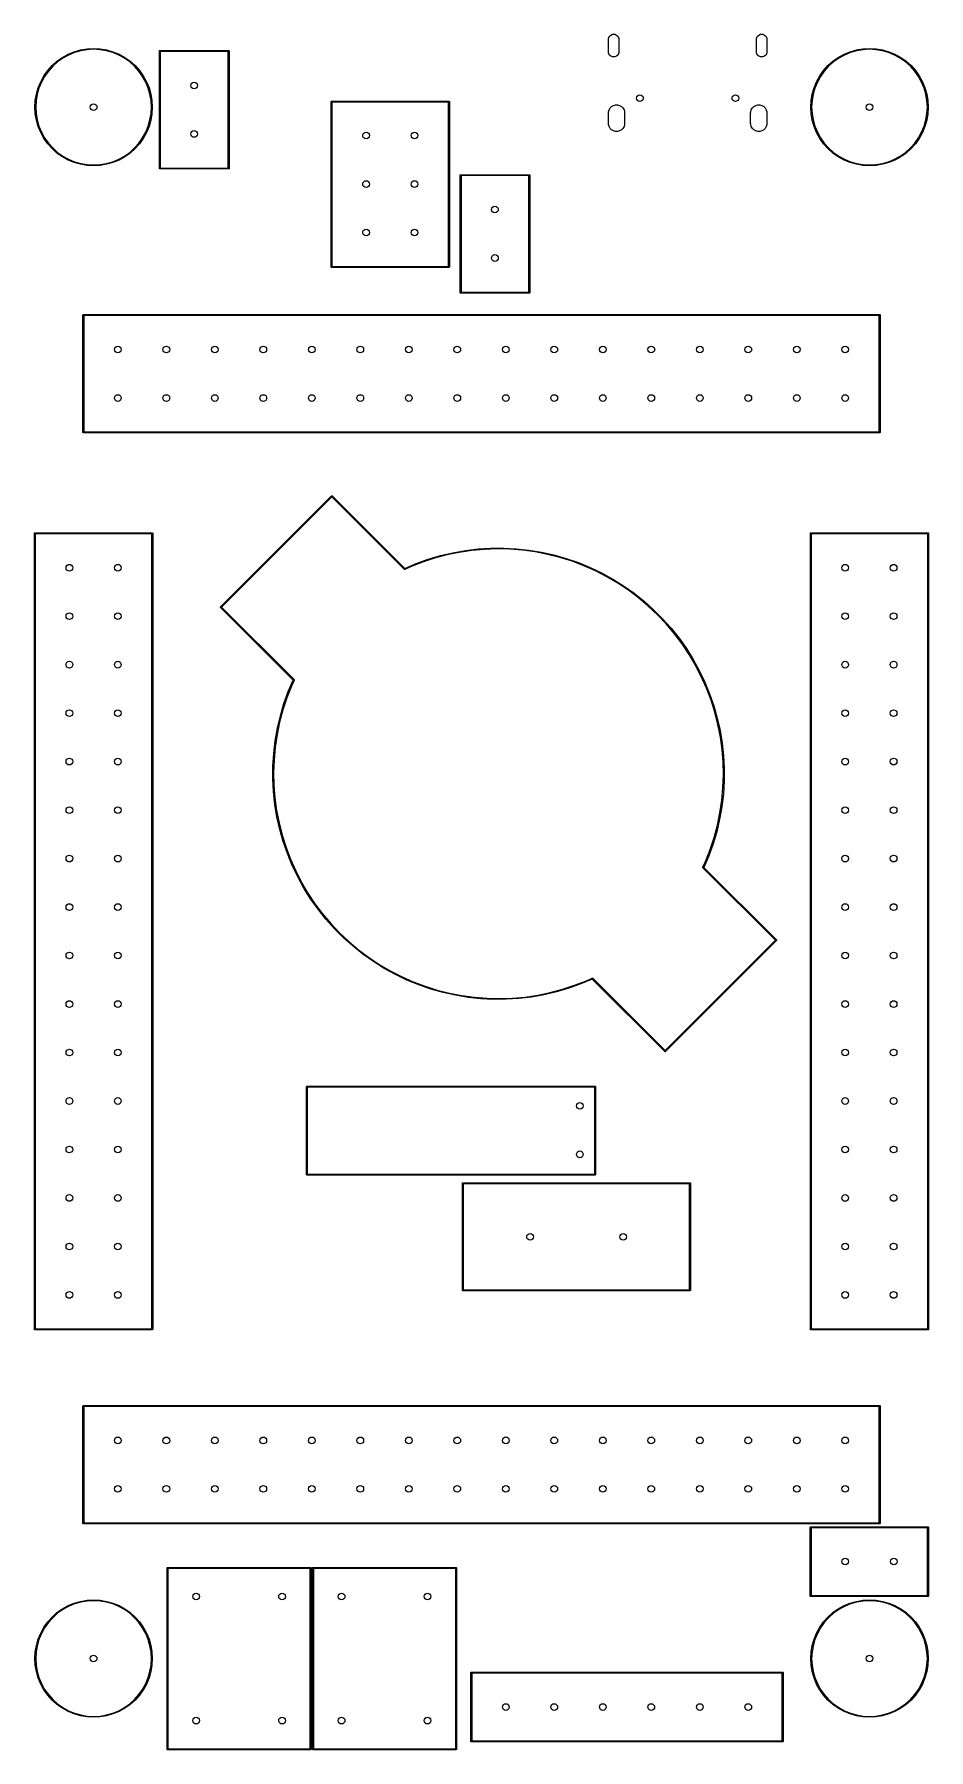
# Model space of a CAD drawing. Extents: x 0.08 to 1.92, y 0.01 to 3.55.
import ezdxf

# ---------------------------------------------------------------- set-up
doc = ezdxf.new("R2010")
doc.units = 0
doc.header["$MEASUREMENT"] = 0
doc.layers.add('BLACK', color=7, linetype='CONTINUOUS')

msp = doc.modelspace()

# ---------------------------------------------------------------- linework, layer by layer
at = {"layer": 'BLACK', "linetype": 'CONTINUOUS'}
for p, q in [((1.2616, 3.5396), (1.2618, 3.5417)), ((1.2616, 3.514), (1.2616, 3.5396)), ((1.2618, 3.5417), (1.2634, 3.5456)), ((1.2634, 3.5456), (1.2664, 3.5486)), ((1.2664, 3.5486), (1.2703, 3.5502)), ((1.2703, 3.5502), (1.2746, 3.5502)), ((1.2746, 3.5502), (1.2785, 3.5486)), ((1.2785, 3.5486), (1.2814, 3.5456)), ((1.2814, 3.5456), (1.2831, 3.5417)), ((1.2831, 3.5417), (1.2833, 3.5396)), ((1.2833, 3.5396), (1.2833, 3.514)), ((1.5667, 3.5396), (1.5669, 3.5417)), ((1.5667, 3.514), (1.5667, 3.5396)), ((1.5669, 3.5417), (1.5686, 3.5456)), ((1.5686, 3.5456), (1.5715, 3.5486)), ((1.5715, 3.5486), (1.5754, 3.5502)), ((1.5754, 3.5502), (1.5797, 3.5502)), ((1.5797, 3.5502), (1.5836, 3.5486)), ((1.5836, 3.5486), (1.5866, 3.5456)), ((1.5866, 3.5456), (1.5882, 3.5417)), ((1.5882, 3.5417), (1.5884, 3.5396)), ((1.5884, 3.5396), (1.5884, 3.514)), ((0.1356, 3.5025), (0.1475, 3.5091)), ((0.1482, 3.5075), (0.1365, 3.501)), ((0.1475, 3.5091), (0.16, 3.5143)), ((0.1606, 3.5126), (0.1482, 3.5075)), ((0.16, 3.5143), (0.1731, 3.518)), ((0.1735, 3.5163), (0.1606, 3.5126)), ((0.1731, 3.518), (0.1864, 3.5203)), ((0.1866, 3.5185), (0.1735, 3.5163)), ((0.1864, 3.5203), (0.2, 3.5211)), ((0.2, 3.5193), (0.1866, 3.5185)), ((0.2, 3.5211), (0.2136, 3.5203)), ((0.2134, 3.5185), (0.2, 3.5193)), ((0.2265, 3.5163), (0.2134, 3.5185)), ((0.2136, 3.5203), (0.2269, 3.518)), ((0.2394, 3.5126), (0.2265, 3.5163)), ((0.2269, 3.518), (0.24, 3.5143)), ((0.2518, 3.5075), (0.2394, 3.5126)), ((0.24, 3.5143), (0.2525, 3.5091)), ((0.2635, 3.501), (0.2518, 3.5075)), ((0.2525, 3.5091), (0.2644, 3.5025)), ((0.3356, 3.5156), (0.3357, 3.5159)), ((0.3356, 3.2734), (0.3356, 3.5156)), ((0.3357, 3.5159), (0.3362, 3.5165)), ((0.3362, 3.5165), (0.3366, 3.5165)), ((0.3366, 3.5165), (0.4783, 3.5165)), ((0.3376, 3.5146), (0.3376, 3.2744)), ((0.4774, 3.5146), (0.3376, 3.5146)), ((0.4774, 3.2744), (0.4774, 3.5146)), ((0.4783, 3.5165), (0.4787, 3.5165)), ((0.4787, 3.5165), (0.4793, 3.5159)), ((0.4793, 3.5159), (0.4793, 3.5156)), ((0.4793, 3.5156), (0.4793, 3.2734)), ((1.2618, 3.5119), (1.2616, 3.514)), ((1.2634, 3.508), (1.2618, 3.5119)), ((1.2664, 3.505), (1.2634, 3.508)), ((1.2703, 3.5034), (1.2664, 3.505)), ((1.2746, 3.5034), (1.2703, 3.5034)), ((1.2785, 3.505), (1.2746, 3.5034)), ((1.2814, 3.508), (1.2785, 3.505)), ((1.2831, 3.5119), (1.2814, 3.508)), ((1.2833, 3.514), (1.2831, 3.5119)), ((1.5669, 3.5119), (1.5667, 3.514)), ((1.5686, 3.508), (1.5669, 3.5119)), ((1.5715, 3.505), (1.5686, 3.508)), ((1.5754, 3.5034), (1.5715, 3.505)), ((1.5797, 3.5034), (1.5754, 3.5034)), ((1.5836, 3.505), (1.5797, 3.5034)), ((1.5866, 3.508), (1.5836, 3.505)), ((1.5882, 3.5119), (1.5866, 3.508)), ((1.5884, 3.514), (1.5882, 3.5119)), ((1.7356, 3.5025), (1.7475, 3.5091)), ((1.7482, 3.5075), (1.7365, 3.501)), ((1.7475, 3.5091), (1.76, 3.5143)), ((1.7606, 3.5126), (1.7482, 3.5075)), ((1.76, 3.5143), (1.7731, 3.518)), ((1.7735, 3.5163), (1.7606, 3.5126)), ((1.7731, 3.518), (1.7864, 3.5203)), ((1.7866, 3.5185), (1.7735, 3.5163)), ((1.7864, 3.5203), (1.8, 3.5211)), ((1.8, 3.5193), (1.7866, 3.5185)), ((1.8, 3.5211), (1.8136, 3.5203)), ((1.8134, 3.5185), (1.8, 3.5193)), ((1.8265, 3.5163), (1.8134, 3.5185)), ((1.8136, 3.5203), (1.8269, 3.518)), ((1.8394, 3.5126), (1.8265, 3.5163)), ((1.8269, 3.518), (1.84, 3.5143)), ((1.8518, 3.5075), (1.8394, 3.5126)), ((1.84, 3.5143), (1.8525, 3.5091)), ((1.8635, 3.501), (1.8518, 3.5075)), ((1.8525, 3.5091), (1.8644, 3.5025)), ((0.0975, 3.4644), (0.1053, 3.4755)), ((0.1067, 3.4744), (0.099, 3.4635)), ((0.1053, 3.4755), (0.1144, 3.4856)), ((0.1157, 3.4843), (0.1067, 3.4744)), ((0.1144, 3.4856), (0.1245, 3.4947)), ((0.1256, 3.4933), (0.1157, 3.4843)), ((0.1245, 3.4947), (0.1356, 3.5025)), ((0.1365, 3.501), (0.1256, 3.4933)), ((0.2744, 3.4933), (0.2635, 3.501)), ((0.2644, 3.5025), (0.2755, 3.4947)), ((0.2843, 3.4843), (0.2744, 3.4933)), ((0.2755, 3.4947), (0.2856, 3.4856)), ((0.2933, 3.4744), (0.2843, 3.4843)), ((0.2856, 3.4856), (0.2947, 3.4755)), ((0.301, 3.4635), (0.2933, 3.4744)), ((0.2947, 3.4755), (0.3025, 3.4644)), ((1.6975, 3.4644), (1.7053, 3.4755)), ((1.7067, 3.4744), (1.699, 3.4635)), ((1.7053, 3.4755), (1.7144, 3.4856)), ((1.7157, 3.4843), (1.7067, 3.4744)), ((1.7144, 3.4856), (1.7245, 3.4947)), ((1.7256, 3.4933), (1.7157, 3.4843)), ((1.7245, 3.4947), (1.7356, 3.5025)), ((1.7365, 3.501), (1.7256, 3.4933)), ((1.8744, 3.4933), (1.8635, 3.501)), ((1.8644, 3.5025), (1.8755, 3.4947)), ((1.8843, 3.4843), (1.8744, 3.4933)), ((1.8755, 3.4947), (1.8856, 3.4856)), ((1.8933, 3.4744), (1.8843, 3.4843)), ((1.8856, 3.4856), (1.8947, 3.4755)), ((1.901, 3.4635), (1.8933, 3.4744)), ((1.8947, 3.4755), (1.9025, 3.4644)), ((0.082, 3.4269), (0.0857, 3.44)), ((0.0874, 3.4394), (0.0837, 3.4265)), ((0.0857, 3.44), (0.0909, 3.4525)), ((0.0925, 3.4518), (0.0874, 3.4394)), ((0.0909, 3.4525), (0.0975, 3.4644)), ((0.099, 3.4635), (0.0925, 3.4518)), ((0.3075, 3.4518), (0.301, 3.4635)), ((0.3025, 3.4644), (0.3091, 3.4525)), ((0.3126, 3.4394), (0.3075, 3.4518)), ((0.3091, 3.4525), (0.3143, 3.44)), ((0.3163, 3.4265), (0.3126, 3.4394)), ((0.3143, 3.44), (0.318, 3.4269)), ((1.682, 3.4269), (1.6857, 3.44)), ((1.6874, 3.4394), (1.6837, 3.4265)), ((1.6857, 3.44), (1.6909, 3.4525)), ((1.6925, 3.4518), (1.6874, 3.4394)), ((1.6909, 3.4525), (1.6975, 3.4644)), ((1.699, 3.4635), (1.6925, 3.4518)), ((1.9075, 3.4518), (1.901, 3.4635)), ((1.9025, 3.4644), (1.9091, 3.4525)), ((1.9126, 3.4394), (1.9075, 3.4518)), ((1.9091, 3.4525), (1.9143, 3.44)), ((1.9163, 3.4265), (1.9126, 3.4394)), ((1.9143, 3.44), (1.918, 3.4269)), ((0.0789, 3.4), (0.0797, 3.4136)), ((0.0797, 3.3864), (0.0789, 3.4)), ((0.0797, 3.4136), (0.082, 3.4269)), ((0.0815, 3.4134), (0.0807, 3.4)), ((0.0807, 3.4), (0.0815, 3.3866)), ((0.0837, 3.4265), (0.0815, 3.4134)), ((0.3185, 3.4134), (0.3163, 3.4265)), ((0.318, 3.4269), (0.3203, 3.4136)), ((0.3193, 3.4), (0.3185, 3.4134)), ((0.3185, 3.3866), (0.3193, 3.4)), ((0.3203, 3.4136), (0.3211, 3.4)), ((0.3211, 3.4), (0.3203, 3.3864)), ((0.6896, 3.4114), (0.6902, 3.4119)), ((0.6896, 3.411), (0.6896, 3.4114)), ((0.6896, 3.0705), (0.6896, 3.411)), ((0.6902, 3.4119), (0.6906, 3.412)), ((0.6906, 3.412), (0.9327, 3.412)), ((0.6915, 3.41), (0.6915, 3.0715)), ((0.9317, 3.41), (0.6915, 3.41)), ((0.9317, 3.0715), (0.9317, 3.41)), ((0.9327, 3.412), (0.9331, 3.4119)), ((0.9331, 3.4119), (0.9336, 3.4114)), ((0.9336, 3.4114), (0.9337, 3.411)), ((0.9337, 3.411), (0.9337, 3.0705)), ((1.2629, 3.3944), (1.2651, 3.3982)), ((1.2651, 3.3982), (1.2682, 3.4013)), ((1.2682, 3.4013), (1.2719, 3.4035)), ((1.2719, 3.4035), (1.2762, 3.4046)), ((1.2762, 3.4046), (1.2805, 3.4046)), ((1.2805, 3.4046), (1.2847, 3.4035)), ((1.2847, 3.4035), (1.2885, 3.4013)), ((1.2885, 3.4013), (1.2916, 3.3982)), ((1.2916, 3.3982), (1.2938, 3.3944)), ((1.5562, 3.3944), (1.5584, 3.3982)), ((1.5584, 3.3982), (1.5615, 3.4013)), ((1.5615, 3.4013), (1.5653, 3.4035)), ((1.5653, 3.4035), (1.5695, 3.4046)), ((1.5695, 3.4046), (1.5738, 3.4046)), ((1.5738, 3.4046), (1.5781, 3.4035)), ((1.5781, 3.4035), (1.5818, 3.4013)), ((1.5818, 3.4013), (1.5849, 3.3982)), ((1.5849, 3.3982), (1.5871, 3.3944)), ((1.6789, 3.4), (1.6797, 3.4136)), ((1.6797, 3.3864), (1.6789, 3.4)), ((1.6797, 3.4136), (1.682, 3.4269)), ((1.6815, 3.4134), (1.6807, 3.4)), ((1.6807, 3.4), (1.6815, 3.3866)), ((1.6837, 3.4265), (1.6815, 3.4134)), ((1.9185, 3.4134), (1.9163, 3.4265)), ((1.918, 3.4269), (1.9203, 3.4136)), ((1.9193, 3.4), (1.9185, 3.4134)), ((1.9185, 3.3866), (1.9193, 3.4)), ((1.9203, 3.4136), (1.9211, 3.4)), ((1.9211, 3.4), (1.9203, 3.3864)), ((0.082, 3.3731), (0.0797, 3.3864)), ((0.0815, 3.3866), (0.0837, 3.3735)), ((0.0857, 3.36), (0.082, 3.3731)), ((0.0837, 3.3735), (0.0874, 3.3606)), ((0.3126, 3.3606), (0.3163, 3.3735)), ((0.318, 3.3731), (0.3143, 3.36)), ((0.3163, 3.3735), (0.3185, 3.3866)), ((0.3203, 3.3864), (0.318, 3.3731)), ((1.2616, 3.388), (1.2618, 3.3902)), ((1.2616, 3.3663), (1.2616, 3.388)), ((1.2618, 3.3642), (1.2616, 3.3663)), ((1.2618, 3.3902), (1.2629, 3.3944)), ((1.2629, 3.3599), (1.2618, 3.3642)), ((1.2938, 3.3944), (1.2949, 3.3902)), ((1.2949, 3.3642), (1.2938, 3.3599)), ((1.2949, 3.3902), (1.2951, 3.388)), ((1.2951, 3.3663), (1.2949, 3.3642)), ((1.2951, 3.388), (1.2951, 3.3663)), ((1.5549, 3.388), (1.5551, 3.3902)), ((1.5549, 3.3663), (1.5549, 3.388)), ((1.5551, 3.3642), (1.5549, 3.3663)), ((1.5551, 3.3902), (1.5562, 3.3944)), ((1.5562, 3.3599), (1.5551, 3.3642)), ((1.5871, 3.3944), (1.5882, 3.3902)), ((1.5882, 3.3642), (1.5871, 3.3599)), ((1.5882, 3.3902), (1.5884, 3.388)), ((1.5884, 3.3663), (1.5882, 3.3642)), ((1.5884, 3.388), (1.5884, 3.3663)), ((1.682, 3.3731), (1.6797, 3.3864)), ((1.6815, 3.3866), (1.6837, 3.3735)), ((1.6857, 3.36), (1.682, 3.3731)), ((1.6837, 3.3735), (1.6874, 3.3606)), ((1.9126, 3.3606), (1.9163, 3.3735)), ((1.918, 3.3731), (1.9143, 3.36)), ((1.9163, 3.3735), (1.9185, 3.3866)), ((1.9203, 3.3864), (1.918, 3.3731)), ((0.0909, 3.3475), (0.0857, 3.36)), ((0.0874, 3.3606), (0.0925, 3.3482)), ((0.0975, 3.3356), (0.0909, 3.3475)), ((0.0925, 3.3482), (0.099, 3.3365)), ((0.1053, 3.3245), (0.0975, 3.3356)), ((0.099, 3.3365), (0.1067, 3.3256)), ((0.2933, 3.3256), (0.301, 3.3365)), ((0.3025, 3.3356), (0.2947, 3.3245)), ((0.301, 3.3365), (0.3075, 3.3482)), ((0.3091, 3.3475), (0.3025, 3.3356)), ((0.3075, 3.3482), (0.3126, 3.3606)), ((0.3143, 3.36), (0.3091, 3.3475)), ((1.2651, 3.3562), (1.2629, 3.3599)), ((1.2682, 3.3531), (1.2651, 3.3562)), ((1.2719, 3.3509), (1.2682, 3.3531)), ((1.2762, 3.3497), (1.2719, 3.3509)), ((1.2805, 3.3497), (1.2762, 3.3497)), ((1.2847, 3.3509), (1.2805, 3.3497)), ((1.2885, 3.3531), (1.2847, 3.3509)), ((1.2916, 3.3562), (1.2885, 3.3531)), ((1.2938, 3.3599), (1.2916, 3.3562)), ((1.5584, 3.3562), (1.5562, 3.3599)), ((1.5615, 3.3531), (1.5584, 3.3562)), ((1.5653, 3.3509), (1.5615, 3.3531)), ((1.5695, 3.3497), (1.5653, 3.3509)), ((1.5738, 3.3497), (1.5695, 3.3497)), ((1.5781, 3.3509), (1.5738, 3.3497)), ((1.5818, 3.3531), (1.5781, 3.3509)), ((1.5849, 3.3562), (1.5818, 3.3531)), ((1.5871, 3.3599), (1.5849, 3.3562)), ((1.6909, 3.3475), (1.6857, 3.36)), ((1.6874, 3.3606), (1.6925, 3.3482)), ((1.6975, 3.3356), (1.6909, 3.3475)), ((1.6925, 3.3482), (1.699, 3.3365)), ((1.7053, 3.3245), (1.6975, 3.3356)), ((1.699, 3.3365), (1.7067, 3.3256)), ((1.8933, 3.3256), (1.901, 3.3365)), ((1.9025, 3.3356), (1.8947, 3.3245)), ((1.901, 3.3365), (1.9075, 3.3482)), ((1.9091, 3.3475), (1.9025, 3.3356)), ((1.9075, 3.3482), (1.9126, 3.3606)), ((1.9143, 3.36), (1.9091, 3.3475)), ((0.1144, 3.3144), (0.1053, 3.3245)), ((0.1067, 3.3256), (0.1157, 3.3157)), ((0.1245, 3.3053), (0.1144, 3.3144)), ((0.1157, 3.3157), (0.1256, 3.3067)), ((0.1356, 3.2975), (0.1245, 3.3053)), ((0.1256, 3.3067), (0.1365, 3.299)), ((0.1475, 3.2909), (0.1356, 3.2975)), ((0.1365, 3.299), (0.1482, 3.2925)), ((0.16, 3.2857), (0.1475, 3.2909)), ((0.1482, 3.2925), (0.1606, 3.2874)), ((0.2394, 3.2874), (0.2518, 3.2925)), ((0.2525, 3.2909), (0.24, 3.2857)), ((0.2518, 3.2925), (0.2635, 3.299)), ((0.2644, 3.2975), (0.2525, 3.2909)), ((0.2635, 3.299), (0.2744, 3.3067)), ((0.2755, 3.3053), (0.2644, 3.2975)), ((0.2744, 3.3067), (0.2843, 3.3157)), ((0.2856, 3.3144), (0.2755, 3.3053)), ((0.2843, 3.3157), (0.2933, 3.3256)), ((0.2947, 3.3245), (0.2856, 3.3144)), ((1.7144, 3.3144), (1.7053, 3.3245)), ((1.7067, 3.3256), (1.7157, 3.3157)), ((1.7245, 3.3053), (1.7144, 3.3144)), ((1.7157, 3.3157), (1.7256, 3.3067)), ((1.7356, 3.2975), (1.7245, 3.3053)), ((1.7256, 3.3067), (1.7365, 3.299)), ((1.7475, 3.2909), (1.7356, 3.2975)), ((1.7365, 3.299), (1.7482, 3.2925)), ((1.76, 3.2857), (1.7475, 3.2909)), ((1.7482, 3.2925), (1.7606, 3.2874)), ((1.8394, 3.2874), (1.8518, 3.2925)), ((1.8525, 3.2909), (1.84, 3.2857)), ((1.8518, 3.2925), (1.8635, 3.299)), ((1.8644, 3.2975), (1.8525, 3.2909)), ((1.8635, 3.299), (1.8744, 3.3067)), ((1.8755, 3.3053), (1.8644, 3.2975)), ((1.8744, 3.3067), (1.8843, 3.3157)), ((1.8856, 3.3144), (1.8755, 3.3053)), ((1.8843, 3.3157), (1.8933, 3.3256)), ((1.8947, 3.3245), (1.8856, 3.3144)), ((0.1731, 3.282), (0.16, 3.2857)), ((0.1606, 3.2874), (0.1735, 3.2837)), ((0.1864, 3.2797), (0.1731, 3.282)), ((0.1735, 3.2837), (0.1866, 3.2815)), ((0.2, 3.2789), (0.1864, 3.2797)), ((0.1866, 3.2815), (0.2, 3.2807)), ((0.2, 3.2807), (0.2134, 3.2815)), ((0.2136, 3.2797), (0.2, 3.2789)), ((0.2134, 3.2815), (0.2265, 3.2837)), ((0.2269, 3.282), (0.2136, 3.2797)), ((0.2265, 3.2837), (0.2394, 3.2874)), ((0.24, 3.2857), (0.2269, 3.282)), ((0.3357, 3.273), (0.3356, 3.2734)), ((0.3362, 3.2725), (0.3357, 3.273)), ((0.3366, 3.2724), (0.3362, 3.2725)), ((0.4783, 3.2724), (0.3366, 3.2724)), ((0.3376, 3.2744), (0.4774, 3.2744)), ((0.4787, 3.2725), (0.4783, 3.2724)), ((0.4793, 3.273), (0.4787, 3.2725)), ((0.4793, 3.2734), (0.4793, 3.273)), ((0.9557, 3.2596), (0.9558, 3.26)), ((0.9557, 3.0175), (0.9557, 3.2596)), ((0.9558, 3.26), (0.9563, 3.2606)), ((0.9563, 3.2606), (0.9567, 3.2606)), ((0.9567, 3.2606), (1.0984, 3.2606)), ((0.9577, 3.2587), (0.9577, 3.0185)), ((1.0974, 3.2587), (0.9577, 3.2587)), ((1.0974, 3.0185), (1.0974, 3.2587)), ((1.0984, 3.2606), (1.0988, 3.2606)), ((1.0988, 3.2606), (1.0993, 3.26)), ((1.0993, 3.26), (1.0994, 3.2596)), ((1.0994, 3.2596), (1.0994, 3.0175)), ((1.7731, 3.282), (1.76, 3.2857)), ((1.7606, 3.2874), (1.7735, 3.2837)), ((1.7864, 3.2797), (1.7731, 3.282)), ((1.7735, 3.2837), (1.7866, 3.2815)), ((1.8, 3.2789), (1.7864, 3.2797)), ((1.7866, 3.2815), (1.8, 3.2807)), ((1.8, 3.2807), (1.8134, 3.2815)), ((1.8136, 3.2797), (1.8, 3.2789)), ((1.8134, 3.2815), (1.8265, 3.2837)), ((1.8269, 3.282), (1.8136, 3.2797)), ((1.8265, 3.2837), (1.8394, 3.2874)), ((1.84, 3.2857), (1.8269, 3.282)), ((0.6896, 3.0701), (0.6896, 3.0705)), ((0.6902, 3.0696), (0.6896, 3.0701)), ((0.6906, 3.0695), (0.6902, 3.0696)), ((0.9327, 3.0695), (0.6906, 3.0695)), ((0.6915, 3.0715), (0.9317, 3.0715)), ((0.9331, 3.0696), (0.9327, 3.0695)), ((0.9336, 3.0701), (0.9331, 3.0696)), ((0.9337, 3.0705), (0.9336, 3.0701)), ((0.9558, 3.0171), (0.9557, 3.0175)), ((0.9563, 3.0166), (0.9558, 3.0171)), ((0.9567, 3.0165), (0.9563, 3.0166)), ((1.0984, 3.0165), (0.9567, 3.0165)), ((0.9577, 3.0185), (1.0974, 3.0185)), ((1.0988, 3.0166), (1.0984, 3.0165)), ((1.0993, 3.0171), (1.0988, 3.0166)), ((1.0994, 3.0175), (1.0993, 3.0171)), ((0.1782, 2.9716), (0.1788, 2.9722)), ((0.1788, 2.9722), (0.1791, 2.9722)), ((0.1791, 2.9722), (1.8209, 2.9722)), ((1.8209, 2.9722), (1.8212, 2.9722)), ((1.8212, 2.9722), (1.8218, 2.9716)), ((0.1781, 2.9713), (0.1782, 2.9716)), ((0.1781, 2.7291), (0.1781, 2.9713)), ((0.1801, 2.9703), (0.1801, 2.7301)), ((1.8199, 2.9703), (0.1801, 2.9703)), ((1.8199, 2.7301), (1.8199, 2.9703)), ((1.8218, 2.9716), (1.8219, 2.9713)), ((1.8219, 2.9713), (1.8219, 2.7291)), ((0.1782, 2.7288), (0.1781, 2.7291)), ((0.1788, 2.7282), (0.1782, 2.7288)), ((0.1791, 2.7281), (0.1788, 2.7282)), ((1.8209, 2.7281), (0.1791, 2.7281)), ((0.1801, 2.7301), (1.8199, 2.7301)), ((1.8212, 2.7282), (1.8209, 2.7281)), ((1.8218, 2.7288), (1.8212, 2.7282)), ((1.8219, 2.7291), (1.8218, 2.7288)), ((0.4619, 2.3692), (0.6908, 2.5981)), ((0.6915, 2.596), (0.464, 2.3685)), ((0.6908, 2.5981), (0.6911, 2.5983)), ((0.6911, 2.5983), (0.6918, 2.5983)), ((0.8408, 2.4466), (0.6915, 2.596)), ((0.6918, 2.5983), (0.6922, 2.5981)), ((0.6922, 2.5981), (0.8417, 2.4485)), ((0.0778, 2.5212), (0.0784, 2.5218)), ((0.0778, 2.5209), (0.0778, 2.5212)), ((0.0778, 0.8791), (0.0778, 2.5209)), ((0.0784, 2.5218), (0.0787, 2.5219)), ((0.0787, 2.5219), (0.3209, 2.5219)), ((0.0797, 2.5199), (0.0797, 0.8801)), ((0.3199, 2.5199), (0.0797, 2.5199)), ((0.3199, 0.8801), (0.3199, 2.5199)), ((0.3209, 2.5219), (0.3212, 2.5218)), ((0.3212, 2.5218), (0.3218, 2.5212)), ((0.3218, 2.5212), (0.3219, 2.5209)), ((0.3219, 2.5209), (0.3219, 0.8791)), ((1.678, 2.5212), (1.6786, 2.5218)), ((1.678, 2.5209), (1.678, 2.5212)), ((1.678, 0.8791), (1.678, 2.5209)), ((1.6786, 2.5218), (1.6789, 2.5219)), ((1.6789, 2.5219), (1.9211, 2.5219)), ((1.6799, 2.5199), (1.6799, 0.8801)), ((1.9201, 2.5199), (1.6799, 2.5199)), ((1.9201, 0.8801), (1.9201, 2.5199)), ((1.9211, 2.5219), (1.9214, 2.5218)), ((1.9214, 2.5218), (1.922, 2.5212)), ((1.922, 2.5212), (1.922, 2.5209)), ((1.922, 2.5209), (1.922, 0.8791)), ((0.9153, 2.4749), (0.9409, 2.4809)), ((0.9541, 2.4816), (0.9284, 2.4763)), ((0.9409, 2.4809), (0.9668, 2.4855)), ((0.98, 2.4855), (0.9541, 2.4816)), ((0.9668, 2.4855), (0.9929, 2.4886)), ((1.0061, 2.4878), (0.98, 2.4855)), ((0.9929, 2.4886), (1.0191, 2.4902)), ((1.0323, 2.4887), (1.0061, 2.4878)), ((1.0191, 2.4902), (1.0454, 2.4904)), ((1.0585, 2.4881), (1.0323, 2.4887)), ((1.0454, 2.4904), (1.0717, 2.4891)), ((1.0846, 2.4861), (1.0585, 2.4881)), ((1.0717, 2.4891), (1.0978, 2.4863)), ((1.1105, 2.4825), (1.0846, 2.4861)), ((1.0978, 2.4863), (1.1238, 2.482)), ((1.1363, 2.4775), (1.1105, 2.4825)), ((1.1238, 2.482), (1.1494, 2.4762)), ((1.1617, 2.4711), (1.1363, 2.4775)), ((0.8411, 2.4464), (0.8408, 2.4466)), ((0.8412, 2.4464), (0.8411, 2.4464)), ((0.8413, 2.4464), (0.8412, 2.4464)), ((0.8418, 2.4464), (0.8413, 2.4464)), ((0.8417, 2.4485), (0.8653, 2.4585)), ((0.8419, 2.4464), (0.8418, 2.4464)), ((0.8538, 2.4519), (0.8419, 2.4464)), ((0.8419, 2.4464), (0.8419, 2.4464)), ((0.8419, 2.4464), (0.8419, 2.4464)), ((0.8419, 2.4464), (0.8419, 2.4464)), ((0.8782, 2.4614), (0.8538, 2.4519)), ((0.8653, 2.4585), (0.8901, 2.4674)), ((0.9031, 2.4696), (0.8782, 2.4614)), ((0.8901, 2.4674), (0.9153, 2.4749)), ((0.9284, 2.4763), (0.9031, 2.4696)), ((1.1494, 2.4762), (1.1747, 2.469)), ((1.1866, 2.4632), (1.1617, 2.4711)), ((1.1747, 2.469), (1.1996, 2.4604)), ((1.2112, 2.454), (1.1866, 2.4632)), ((1.1996, 2.4604), (1.2239, 2.4505)), ((1.2351, 2.4433), (1.2112, 2.454)), ((1.2239, 2.4505), (1.2476, 2.4391)), ((1.2584, 2.4314), (1.2351, 2.4433)), ((1.2476, 2.4391), (1.2707, 2.4264)), ((1.281, 2.4181), (1.2584, 2.4314)), ((1.2707, 2.4264), (1.293, 2.4125)), ((1.3028, 2.4036), (1.281, 2.4181)), ((1.293, 2.4125), (1.3145, 2.3973)), ((1.3237, 2.3879), (1.3028, 2.4036)), ((1.3145, 2.3973), (1.335, 2.3809)), ((1.3438, 2.371), (1.3237, 2.3879)), ((1.335, 2.3809), (1.3547, 2.3634)), ((1.3628, 2.353), (1.3438, 2.371)), ((0.4617, 2.3689), (0.4619, 2.3692)), ((0.4617, 2.3682), (0.4617, 2.3689)), ((0.4619, 2.3678), (0.4617, 2.3682)), ((0.6115, 2.2183), (0.4619, 2.3678)), ((0.464, 2.3685), (0.6134, 2.2192)), ((1.3547, 2.3634), (1.3733, 2.3448)), ((1.3808, 2.334), (1.3628, 2.353)), ((1.3733, 2.3448), (1.3908, 2.3252)), ((1.3977, 2.3139), (1.3808, 2.334)), ((1.3908, 2.3252), (1.4072, 2.3046)), ((1.4135, 2.293), (1.3977, 2.3139)), ((1.4072, 2.3046), (1.4224, 2.2832)), ((1.428, 2.2712), (1.4135, 2.293)), ((1.4224, 2.2832), (1.4363, 2.2609)), ((1.4413, 2.2486), (1.428, 2.2712)), ((1.4363, 2.2609), (1.449, 2.2379)), ((1.4532, 2.2253), (1.4413, 2.2486)), ((1.449, 2.2379), (1.4604, 2.2141)), ((0.5926, 2.1697), (0.6014, 2.1945)), ((0.608, 2.2059), (0.5985, 2.1815)), ((0.6014, 2.1945), (0.6115, 2.2183)), ((0.6135, 2.2179), (0.608, 2.2059)), ((0.6134, 2.2192), (0.6136, 2.2189)), ((0.6136, 2.2181), (0.6135, 2.218)), ((0.6135, 2.218), (0.6135, 2.2179)), ((0.6136, 2.2189), (0.6136, 2.2181)), ((1.4639, 2.2014), (1.4532, 2.2253)), ((1.4604, 2.2141), (1.4704, 2.1898)), ((1.4732, 2.1769), (1.4639, 2.2014)), ((0.5851, 2.1445), (0.5926, 2.1697)), ((0.5985, 2.1815), (0.5904, 2.1566)), ((1.4704, 2.1898), (1.479, 2.165)), ((1.481, 2.1519), (1.4732, 2.1769)), ((1.479, 2.165), (1.4862, 2.1397)), ((0.5836, 2.1313), (0.5783, 2.1057)), ((0.5791, 2.1189), (0.5851, 2.1445)), ((0.5904, 2.1566), (0.5836, 2.1313)), ((1.4875, 2.1265), (1.481, 2.1519)), ((1.4862, 2.1397), (1.4919, 2.114)), ((1.4925, 2.1008), (1.4875, 2.1265)), ((0.5714, 2.0669), (0.5745, 2.093)), ((0.5745, 2.093), (0.5791, 2.1189)), ((0.5783, 2.1057), (0.5745, 2.0798)), ((1.4919, 2.114), (1.4962, 2.0881)), ((1.496, 2.0748), (1.4925, 2.1008)), ((1.4962, 2.0881), (1.499, 2.0619)), ((0.5698, 2.0406), (0.5714, 2.0669)), ((0.5722, 2.0537), (0.5713, 2.0275)), ((0.5745, 2.0798), (0.5722, 2.0537)), ((1.4981, 2.0487), (1.496, 2.0748)), ((1.499, 2.0619), (1.5004, 2.0357)), ((0.5696, 2.0143), (0.5698, 2.0406)), ((0.5713, 2.0275), (0.5719, 2.0013)), ((1.4978, 1.9963), (1.4987, 2.0225)), ((1.4987, 2.0225), (1.4981, 2.0487)), ((1.5004, 2.0357), (1.5002, 2.0094)), ((0.571, 1.9881), (0.5696, 2.0143)), ((0.5738, 1.9619), (0.571, 1.9881)), ((0.5719, 2.0013), (0.574, 1.9752)), ((1.4955, 1.9702), (1.4978, 1.9963)), ((1.4986, 1.9831), (1.4955, 1.957)), ((1.5002, 2.0094), (1.4986, 1.9831)), ((0.5781, 1.936), (0.5738, 1.9619)), ((0.574, 1.9752), (0.5775, 1.9492)), ((0.5775, 1.9492), (0.5825, 1.9235)), ((1.4955, 1.957), (1.4909, 1.9311)), ((1.4917, 1.9443), (1.4955, 1.9702)), ((0.5838, 1.9103), (0.5781, 1.936)), ((0.5825, 1.9235), (0.589, 1.8981)), ((1.4796, 1.8934), (1.4864, 1.9187)), ((1.4909, 1.9311), (1.4849, 1.9055)), ((1.4864, 1.9187), (1.4917, 1.9443)), ((0.591, 1.885), (0.5838, 1.9103)), ((0.589, 1.8981), (0.5968, 1.8731)), ((0.5996, 1.8602), (0.591, 1.885)), ((1.4774, 1.8803), (1.4686, 1.8555)), ((1.4715, 1.8685), (1.4796, 1.8934)), ((1.4849, 1.9055), (1.4774, 1.8803)), ((0.5968, 1.8731), (0.6061, 1.8486)), ((0.6096, 1.8359), (0.5996, 1.8602)), ((0.6061, 1.8486), (0.6168, 1.8247)), ((1.4565, 1.8321), (1.462, 1.8441)), ((1.4686, 1.8555), (1.4585, 1.8317)), ((1.462, 1.8441), (1.4715, 1.8685)), ((0.621, 1.8121), (0.6096, 1.8359)), ((0.6168, 1.8247), (0.6287, 1.8014)), ((0.6337, 1.7891), (0.621, 1.8121)), ((1.4564, 1.8319), (1.4565, 1.832)), ((1.4564, 1.8311), (1.4564, 1.8319)), ((1.4566, 1.8308), (1.4564, 1.8311)), ((1.4565, 1.832), (1.4565, 1.8321)), ((1.606, 1.6815), (1.4566, 1.8308)), ((1.4585, 1.8317), (1.6081, 1.6822)), ((0.6287, 1.8014), (0.642, 1.7788)), ((0.6476, 1.7668), (0.6337, 1.7891)), ((0.642, 1.7788), (0.6565, 1.757)), ((0.6628, 1.7454), (0.6476, 1.7668)), ((0.6565, 1.757), (0.6723, 1.7361)), ((0.6792, 1.7248), (0.6628, 1.7454)), ((0.6723, 1.7361), (0.6892, 1.716)), ((0.6967, 1.7052), (0.6792, 1.7248)), ((0.6892, 1.716), (0.7072, 1.697)), ((0.7153, 1.6866), (0.6967, 1.7052)), ((0.7072, 1.697), (0.7262, 1.679)), ((0.735, 1.6691), (0.7153, 1.6866)), ((0.7262, 1.679), (0.7463, 1.6621)), ((0.7555, 1.6527), (0.735, 1.6691)), ((1.3785, 1.454), (1.606, 1.6815)), ((1.6081, 1.6808), (1.3792, 1.4519)), ((1.6081, 1.6822), (1.6083, 1.6818)), ((1.6083, 1.6811), (1.6081, 1.6808)), ((1.6083, 1.6818), (1.6083, 1.6811)), ((0.7463, 1.6621), (0.7672, 1.6464)), ((0.777, 1.6375), (0.7555, 1.6527)), ((0.7672, 1.6464), (0.789, 1.6319)), ((0.7993, 1.6236), (0.777, 1.6375)), ((0.789, 1.6319), (0.8116, 1.6186)), ((0.8224, 1.6109), (0.7993, 1.6236)), ((0.8116, 1.6186), (0.8349, 1.6067)), ((0.8461, 1.5995), (0.8224, 1.6109)), ((0.8349, 1.6067), (0.8588, 1.596)), ((0.8704, 1.5896), (0.8461, 1.5995)), ((0.8588, 1.596), (0.8834, 1.5868)), ((1.1918, 1.5886), (1.2162, 1.5981)), ((1.2283, 1.6015), (1.2047, 1.5915)), ((1.2162, 1.5981), (1.2281, 1.6036)), ((1.2281, 1.6036), (1.2281, 1.6036)), ((1.2281, 1.6036), (1.2281, 1.6036)), ((1.2281, 1.6036), (1.2281, 1.6036)), ((1.2281, 1.6036), (1.2282, 1.6036)), ((1.2282, 1.6036), (1.2287, 1.6036)), ((1.3778, 1.4519), (1.2283, 1.6015)), ((1.2287, 1.6036), (1.2288, 1.6036)), ((1.2288, 1.6036), (1.2289, 1.6036)), ((1.2289, 1.6036), (1.2292, 1.6034)), ((1.2292, 1.6034), (1.3785, 1.454)), ((0.8953, 1.581), (0.8704, 1.5896)), ((0.8834, 1.5868), (0.9083, 1.5789)), ((0.9206, 1.5738), (0.8953, 1.581)), ((0.9083, 1.5789), (0.9337, 1.5725)), ((0.9462, 1.568), (0.9206, 1.5738)), ((0.9337, 1.5725), (0.9595, 1.5675)), ((0.9722, 1.5637), (0.9462, 1.568)), ((0.9595, 1.5675), (0.9854, 1.5639)), ((0.9983, 1.5609), (0.9722, 1.5637)), ((0.9854, 1.5639), (1.0115, 1.5619)), ((1.0246, 1.5596), (0.9983, 1.5609)), ((1.0115, 1.5619), (1.0377, 1.5613)), ((1.0509, 1.5598), (1.0246, 1.5596)), ((1.0377, 1.5613), (1.0639, 1.5622)), ((1.0771, 1.5614), (1.0509, 1.5598)), ((1.0639, 1.5622), (1.09, 1.5645)), ((1.1032, 1.5645), (1.0771, 1.5614)), ((1.09, 1.5645), (1.1159, 1.5684)), ((1.1291, 1.5691), (1.1032, 1.5645)), ((1.1159, 1.5684), (1.1416, 1.5737)), ((1.1547, 1.5751), (1.1291, 1.5691)), ((1.1416, 1.5737), (1.1669, 1.5804)), ((1.1799, 1.5826), (1.1547, 1.5751)), ((1.1669, 1.5804), (1.1918, 1.5886)), ((1.2047, 1.5915), (1.1799, 1.5826)), ((1.3782, 1.4517), (1.3778, 1.4519)), ((1.3789, 1.4517), (1.3782, 1.4517)), ((1.3792, 1.4519), (1.3789, 1.4517)), ((0.6389, 1.3797), (0.6394, 1.3803)), ((0.6394, 1.3803), (0.6398, 1.3804)), ((0.6398, 1.3804), (1.2343, 1.3804)), ((1.2343, 1.3804), (1.2346, 1.3803)), ((1.2346, 1.3803), (1.2352, 1.3797)), ((0.6388, 1.3794), (0.6389, 1.3797)), ((0.6388, 1.1983), (0.6388, 1.3794)), ((0.6407, 1.3784), (0.6407, 1.1993)), ((1.2333, 1.3784), (0.6407, 1.3784)), ((1.2333, 1.1993), (1.2333, 1.3784)), ((1.2352, 1.3797), (1.2352, 1.3794)), ((1.2352, 1.3794), (1.2352, 1.1983)), ((0.6389, 1.1979), (0.6388, 1.1983)), ((0.6394, 1.1974), (0.6389, 1.1979)), ((0.6398, 1.1973), (0.6394, 1.1974)), ((1.2343, 1.1973), (0.6398, 1.1973)), ((0.6407, 1.1993), (1.2333, 1.1993)), ((0.9604, 1.1802), (0.9605, 1.1806)), ((0.9604, 0.9598), (0.9604, 1.1802)), ((0.9605, 1.1806), (0.961, 1.1811)), ((0.961, 1.1811), (0.9614, 1.1812)), ((0.9614, 1.1812), (1.4299, 1.1812)), ((0.9624, 1.1793), (0.9624, 0.9607)), ((1.4289, 1.1793), (0.9624, 1.1793)), ((1.2346, 1.1974), (1.2343, 1.1973)), ((1.2352, 1.1979), (1.2346, 1.1974)), ((1.2352, 1.1983), (1.2352, 1.1979)), ((1.4289, 0.9607), (1.4289, 1.1793)), ((1.4299, 1.1812), (1.4303, 1.1811)), ((1.4303, 1.1811), (1.4308, 1.1806)), ((1.4308, 1.1806), (1.4309, 1.1802)), ((1.4309, 1.1802), (1.4309, 0.9598)), ((0.9605, 0.9594), (0.9604, 0.9598)), ((0.961, 0.9589), (0.9605, 0.9594)), ((0.9614, 0.9588), (0.961, 0.9589)), ((1.4299, 0.9588), (0.9614, 0.9588)), ((0.9624, 0.9607), (1.4289, 0.9607)), ((1.4303, 0.9589), (1.4299, 0.9588)), ((1.4308, 0.9594), (1.4303, 0.9589)), ((1.4309, 0.9598), (1.4308, 0.9594)), ((0.0778, 0.8788), (0.0778, 0.8791)), ((0.0784, 0.8782), (0.0778, 0.8788)), ((0.0787, 0.8781), (0.0784, 0.8782)), ((0.3209, 0.8781), (0.0787, 0.8781)), ((0.0797, 0.8801), (0.3199, 0.8801)), ((0.3212, 0.8782), (0.3209, 0.8781)), ((0.3218, 0.8788), (0.3212, 0.8782)), ((0.3219, 0.8791), (0.3218, 0.8788)), ((1.678, 0.8788), (1.678, 0.8791)), ((1.6786, 0.8782), (1.678, 0.8788)), ((1.6789, 0.8781), (1.6786, 0.8782)), ((1.9211, 0.8781), (1.6789, 0.8781)), ((1.6799, 0.8801), (1.9201, 0.8801)), ((1.9214, 0.8782), (1.9211, 0.8781)), ((1.922, 0.8788), (1.9214, 0.8782)), ((1.922, 0.8791), (1.922, 0.8788)), ((0.1781, 0.7209), (0.1782, 0.7212)), ((0.1781, 0.4787), (0.1781, 0.7209)), ((0.1782, 0.7212), (0.1788, 0.7218)), ((0.1788, 0.7218), (0.1791, 0.7219)), ((0.1791, 0.7219), (1.8209, 0.7219)), ((0.1801, 0.7199), (0.1801, 0.4797)), ((1.8199, 0.7199), (0.1801, 0.7199)), ((1.8199, 0.4797), (1.8199, 0.7199)), ((1.8209, 0.7219), (1.8212, 0.7218)), ((1.8212, 0.7218), (1.8218, 0.7212)), ((1.8218, 0.7212), (1.8219, 0.7209)), ((1.8219, 0.7209), (1.8219, 0.4787)), ((0.1782, 0.4784), (0.1781, 0.4787)), ((0.1788, 0.4778), (0.1782, 0.4784)), ((0.1791, 0.4778), (0.1788, 0.4778)), ((1.8209, 0.4778), (0.1791, 0.4778)), ((0.1801, 0.4797), (1.8199, 0.4797)), ((1.6778, 0.4712), (1.6784, 0.4718)), ((1.6778, 0.4709), (1.6778, 0.4712)), ((1.6778, 0.3291), (1.6778, 0.4709)), ((1.6784, 0.4718), (1.6787, 0.4719)), ((1.6787, 0.4719), (1.9209, 0.4719)), ((1.6797, 0.4699), (1.6797, 0.3301)), ((1.9199, 0.4699), (1.6797, 0.4699)), ((1.8212, 0.4778), (1.8209, 0.4778)), ((1.8218, 0.4784), (1.8212, 0.4778)), ((1.8219, 0.4787), (1.8218, 0.4784)), ((1.9199, 0.3301), (1.9199, 0.4699)), ((1.9209, 0.4719), (1.9212, 0.4718)), ((1.9212, 0.4718), (1.9218, 0.4712)), ((1.9218, 0.4712), (1.9219, 0.4709)), ((1.9219, 0.4709), (1.9219, 0.3291)), ((0.3514, 0.387), (0.3515, 0.3874)), ((0.3514, 0.3772), (0.3514, 0.387)), ((0.3514, 0.0228), (0.3514, 0.3772)), ((0.3515, 0.3874), (0.352, 0.3879)), ((0.352, 0.3879), (0.3524, 0.388)), ((0.3524, 0.388), (0.3622, 0.388)), ((0.3533, 0.386), (0.3533, 0.3772)), ((0.3622, 0.386), (0.3533, 0.386)), ((0.3533, 0.3772), (0.3533, 0.0228)), ((0.3622, 0.388), (0.6378, 0.388)), ((0.6378, 0.386), (0.3622, 0.386)), ((0.6378, 0.388), (0.6476, 0.388)), ((0.6467, 0.386), (0.6378, 0.386)), ((0.6467, 0.3772), (0.6467, 0.386)), ((0.6467, 0.0228), (0.6467, 0.3772)), ((0.6476, 0.388), (0.648, 0.3879)), ((0.648, 0.3879), (0.6485, 0.3874)), ((0.6485, 0.3874), (0.6486, 0.387)), ((0.6486, 0.387), (0.6486, 0.3772)), ((0.6486, 0.3772), (0.6486, 0.0228)), ((0.6514, 0.387), (0.6515, 0.3874)), ((0.6514, 0.3772), (0.6514, 0.387)), ((0.6514, 0.0228), (0.6514, 0.3772)), ((0.6515, 0.3874), (0.652, 0.3879)), ((0.652, 0.3879), (0.6524, 0.388)), ((0.6524, 0.388), (0.6622, 0.388)), ((0.6533, 0.386), (0.6533, 0.3772)), ((0.6622, 0.386), (0.6533, 0.386)), ((0.6533, 0.3772), (0.6533, 0.0228)), ((0.6622, 0.388), (0.9378, 0.388)), ((0.9378, 0.386), (0.6622, 0.386)), ((0.9378, 0.388), (0.9476, 0.388)), ((0.9467, 0.386), (0.9378, 0.386)), ((0.9467, 0.3772), (0.9467, 0.386)), ((0.9467, 0.0228), (0.9467, 0.3772)), ((0.9476, 0.388), (0.948, 0.3879)), ((0.948, 0.3879), (0.9485, 0.3874)), ((0.9485, 0.3874), (0.9486, 0.387)), ((0.9486, 0.387), (0.9486, 0.3772)), ((0.9486, 0.3772), (0.9486, 0.0228)), ((0.1731, 0.318), (0.1864, 0.3203)), ((0.1866, 0.3185), (0.1735, 0.3163)), ((0.1864, 0.3203), (0.2, 0.3211)), ((0.2, 0.3193), (0.1866, 0.3185)), ((0.2, 0.3211), (0.2136, 0.3203)), ((0.2134, 0.3185), (0.2, 0.3193)), ((0.2265, 0.3163), (0.2134, 0.3185)), ((0.2136, 0.3203), (0.2269, 0.318)), ((1.6778, 0.3288), (1.6778, 0.3291)), ((1.6784, 0.3282), (1.6778, 0.3288)), ((1.6787, 0.3281), (1.6784, 0.3282)), ((1.9209, 0.3281), (1.6787, 0.3281)), ((1.6797, 0.3301), (1.9199, 0.3301)), ((1.7731, 0.318), (1.7864, 0.3203)), ((1.7866, 0.3185), (1.7735, 0.3163)), ((1.7864, 0.3203), (1.8, 0.3211)), ((1.8, 0.3193), (1.7866, 0.3185)), ((1.8, 0.3211), (1.8136, 0.3203)), ((1.8134, 0.3185), (1.8, 0.3193)), ((1.8265, 0.3163), (1.8134, 0.3185)), ((1.8136, 0.3203), (1.8269, 0.318)), ((1.9212, 0.3282), (1.9209, 0.3281)), ((1.9218, 0.3288), (1.9212, 0.3282)), ((1.9219, 0.3291), (1.9218, 0.3288)), ((0.1053, 0.2755), (0.1144, 0.2856)), ((0.1157, 0.2843), (0.1067, 0.2744)), ((0.1144, 0.2856), (0.1245, 0.2947)), ((0.1256, 0.2933), (0.1157, 0.2843)), ((0.1245, 0.2947), (0.1356, 0.3025)), ((0.1365, 0.301), (0.1256, 0.2933)), ((0.1356, 0.3025), (0.1475, 0.3091)), ((0.1482, 0.3075), (0.1365, 0.301)), ((0.1475, 0.3091), (0.16, 0.3143)), ((0.1606, 0.3126), (0.1482, 0.3075)), ((0.16, 0.3143), (0.1731, 0.318)), ((0.1735, 0.3163), (0.1606, 0.3126)), ((0.2394, 0.3126), (0.2265, 0.3163)), ((0.2269, 0.318), (0.24, 0.3143)), ((0.2518, 0.3075), (0.2394, 0.3126)), ((0.24, 0.3143), (0.2525, 0.3091)), ((0.2635, 0.301), (0.2518, 0.3075)), ((0.2525, 0.3091), (0.2644, 0.3025)), ((0.2744, 0.2933), (0.2635, 0.301)), ((0.2644, 0.3025), (0.2755, 0.2947)), ((0.2843, 0.2843), (0.2744, 0.2933)), ((0.2755, 0.2947), (0.2856, 0.2856)), ((0.2933, 0.2744), (0.2843, 0.2843)), ((0.2856, 0.2856), (0.2947, 0.2755)), ((1.7053, 0.2755), (1.7144, 0.2856)), ((1.7157, 0.2843), (1.7067, 0.2744)), ((1.7144, 0.2856), (1.7245, 0.2947)), ((1.7256, 0.2933), (1.7157, 0.2843)), ((1.7245, 0.2947), (1.7356, 0.3025)), ((1.7365, 0.301), (1.7256, 0.2933)), ((1.7356, 0.3025), (1.7475, 0.3091)), ((1.7482, 0.3075), (1.7365, 0.301)), ((1.7475, 0.3091), (1.76, 0.3143)), ((1.7606, 0.3126), (1.7482, 0.3075)), ((1.76, 0.3143), (1.7731, 0.318)), ((1.7735, 0.3163), (1.7606, 0.3126)), ((1.8394, 0.3126), (1.8265, 0.3163)), ((1.8269, 0.318), (1.84, 0.3143)), ((1.8518, 0.3075), (1.8394, 0.3126)), ((1.84, 0.3143), (1.8525, 0.3091)), ((1.8635, 0.301), (1.8518, 0.3075)), ((1.8525, 0.3091), (1.8644, 0.3025)), ((1.8744, 0.2933), (1.8635, 0.301)), ((1.8644, 0.3025), (1.8755, 0.2947)), ((1.8843, 0.2843), (1.8744, 0.2933)), ((1.8755, 0.2947), (1.8856, 0.2856)), ((1.8933, 0.2744), (1.8843, 0.2843)), ((1.8856, 0.2856), (1.8947, 0.2755)), ((0.0857, 0.24), (0.0909, 0.2525)), ((0.0925, 0.2518), (0.0874, 0.2394)), ((0.0909, 0.2525), (0.0975, 0.2644)), ((0.099, 0.2635), (0.0925, 0.2518)), ((0.0975, 0.2644), (0.1053, 0.2755)), ((0.1067, 0.2744), (0.099, 0.2635)), ((0.301, 0.2635), (0.2933, 0.2744)), ((0.2947, 0.2755), (0.3025, 0.2644)), ((0.3075, 0.2518), (0.301, 0.2635)), ((0.3025, 0.2644), (0.3091, 0.2525)), ((0.3126, 0.2394), (0.3075, 0.2518)), ((0.3091, 0.2525), (0.3143, 0.24)), ((1.6857, 0.24), (1.6909, 0.2525)), ((1.6925, 0.2518), (1.6874, 0.2394)), ((1.6909, 0.2525), (1.6975, 0.2644)), ((1.699, 0.2635), (1.6925, 0.2518)), ((1.6975, 0.2644), (1.7053, 0.2755)), ((1.7067, 0.2744), (1.699, 0.2635)), ((1.901, 0.2635), (1.8933, 0.2744)), ((1.8947, 0.2755), (1.9025, 0.2644)), ((1.9075, 0.2518), (1.901, 0.2635)), ((1.9025, 0.2644), (1.9091, 0.2525)), ((1.9126, 0.2394), (1.9075, 0.2518)), ((1.9091, 0.2525), (1.9143, 0.24)), ((0.0789, 0.2), (0.0797, 0.2136)), ((0.0797, 0.2136), (0.082, 0.2269)), ((0.0815, 0.2134), (0.0807, 0.2)), ((0.0837, 0.2265), (0.0815, 0.2134)), ((0.082, 0.2269), (0.0857, 0.24)), ((0.0874, 0.2394), (0.0837, 0.2265)), ((0.3163, 0.2265), (0.3126, 0.2394)), ((0.3143, 0.24), (0.318, 0.2269)), ((0.3185, 0.2134), (0.3163, 0.2265)), ((0.318, 0.2269), (0.3203, 0.2136)), ((0.3193, 0.2), (0.3185, 0.2134)), ((0.3203, 0.2136), (0.3211, 0.2)), ((1.6789, 0.2), (1.6797, 0.2136)), ((1.6797, 0.2136), (1.682, 0.2269)), ((1.6815, 0.2134), (1.6807, 0.2)), ((1.6837, 0.2265), (1.6815, 0.2134)), ((1.682, 0.2269), (1.6857, 0.24)), ((1.6874, 0.2394), (1.6837, 0.2265)), ((1.9163, 0.2265), (1.9126, 0.2394)), ((1.9143, 0.24), (1.918, 0.2269)), ((1.9185, 0.2134), (1.9163, 0.2265)), ((1.918, 0.2269), (1.9203, 0.2136)), ((1.9193, 0.2), (1.9185, 0.2134)), ((1.9203, 0.2136), (1.9211, 0.2)), ((0.0797, 0.1864), (0.0789, 0.2)), ((0.082, 0.1731), (0.0797, 0.1864)), ((0.0807, 0.2), (0.0815, 0.1866)), ((0.0815, 0.1866), (0.0837, 0.1735)), ((0.3163, 0.1735), (0.3185, 0.1866)), ((0.3203, 0.1864), (0.318, 0.1731)), ((0.3185, 0.1866), (0.3193, 0.2)), ((0.3211, 0.2), (0.3203, 0.1864)), ((1.6797, 0.1864), (1.6789, 0.2)), ((1.682, 0.1731), (1.6797, 0.1864)), ((1.6807, 0.2), (1.6815, 0.1866)), ((1.6815, 0.1866), (1.6837, 0.1735)), ((1.9163, 0.1735), (1.9185, 0.1866)), ((1.9203, 0.1864), (1.918, 0.1731)), ((1.9185, 0.1866), (1.9193, 0.2)), ((1.9211, 0.2), (1.9203, 0.1864)), ((0.0857, 0.16), (0.082, 0.1731)), ((0.0837, 0.1735), (0.0874, 0.1606)), ((0.0909, 0.1475), (0.0857, 0.16)), ((0.0874, 0.1606), (0.0925, 0.1482)), ((0.0975, 0.1356), (0.0909, 0.1475)), ((0.0925, 0.1482), (0.099, 0.1365)), ((0.301, 0.1365), (0.3075, 0.1482)), ((0.3091, 0.1475), (0.3025, 0.1356)), ((0.3075, 0.1482), (0.3126, 0.1606)), ((0.3143, 0.16), (0.3091, 0.1475)), ((0.3126, 0.1606), (0.3163, 0.1735)), ((0.318, 0.1731), (0.3143, 0.16)), ((0.9781, 0.1709), (0.9782, 0.1712)), ((0.9781, 0.0291), (0.9781, 0.1709)), ((0.9782, 0.1712), (0.9788, 0.1718)), ((0.9788, 0.1718), (0.9791, 0.1719)), ((0.9791, 0.1719), (1.6209, 0.1719)), ((0.9801, 0.1699), (0.9801, 0.0301)), ((1.6199, 0.1699), (0.9801, 0.1699)), ((1.6199, 0.0301), (1.6199, 0.1699)), ((1.6209, 0.1719), (1.6212, 0.1718)), ((1.6212, 0.1718), (1.6218, 0.1712)), ((1.6218, 0.1712), (1.6219, 0.1709)), ((1.6219, 0.1709), (1.6219, 0.0291)), ((1.6857, 0.16), (1.682, 0.1731)), ((1.6837, 0.1735), (1.6874, 0.1606)), ((1.6909, 0.1475), (1.6857, 0.16)), ((1.6874, 0.1606), (1.6925, 0.1482)), ((1.6975, 0.1356), (1.6909, 0.1475)), ((1.6925, 0.1482), (1.699, 0.1365)), ((1.901, 0.1365), (1.9075, 0.1482)), ((1.9091, 0.1475), (1.9025, 0.1356)), ((1.9075, 0.1482), (1.9126, 0.1606)), ((1.9143, 0.16), (1.9091, 0.1475)), ((1.9126, 0.1606), (1.9163, 0.1735)), ((1.918, 0.1731), (1.9143, 0.16)), ((0.1053, 0.1245), (0.0975, 0.1356)), ((0.099, 0.1365), (0.1067, 0.1256)), ((0.1144, 0.1144), (0.1053, 0.1245)), ((0.1067, 0.1256), (0.1157, 0.1157)), ((0.1245, 0.1053), (0.1144, 0.1144)), ((0.1157, 0.1157), (0.1256, 0.1067)), ((0.1256, 0.1067), (0.1365, 0.099)), ((0.2635, 0.099), (0.2744, 0.1067)), ((0.2744, 0.1067), (0.2843, 0.1157)), ((0.2856, 0.1144), (0.2755, 0.1053)), ((0.2843, 0.1157), (0.2933, 0.1256)), ((0.2947, 0.1245), (0.2856, 0.1144)), ((0.2933, 0.1256), (0.301, 0.1365)), ((0.3025, 0.1356), (0.2947, 0.1245)), ((1.7053, 0.1245), (1.6975, 0.1356)), ((1.699, 0.1365), (1.7067, 0.1256)), ((1.7144, 0.1144), (1.7053, 0.1245)), ((1.7067, 0.1256), (1.7157, 0.1157)), ((1.7245, 0.1053), (1.7144, 0.1144)), ((1.7157, 0.1157), (1.7256, 0.1067)), ((1.7256, 0.1067), (1.7365, 0.099)), ((1.8635, 0.099), (1.8744, 0.1067)), ((1.8744, 0.1067), (1.8843, 0.1157)), ((1.8856, 0.1144), (1.8755, 0.1053)), ((1.8843, 0.1157), (1.8933, 0.1256)), ((1.8947, 0.1245), (1.8856, 0.1144)), ((1.8933, 0.1256), (1.901, 0.1365)), ((1.9025, 0.1356), (1.8947, 0.1245)), ((0.1356, 0.0975), (0.1245, 0.1053)), ((0.1475, 0.0909), (0.1356, 0.0975)), ((0.1365, 0.099), (0.1482, 0.0925)), ((0.16, 0.0857), (0.1475, 0.0909)), ((0.1482, 0.0925), (0.1606, 0.0874)), ((0.1731, 0.082), (0.16, 0.0857)), ((0.1606, 0.0874), (0.1735, 0.0837)), ((0.1864, 0.0797), (0.1731, 0.082)), ((0.1735, 0.0837), (0.1866, 0.0815)), ((0.2, 0.0789), (0.1864, 0.0797)), ((0.1866, 0.0815), (0.2, 0.0807)), ((0.2, 0.0807), (0.2134, 0.0815)), ((0.2136, 0.0797), (0.2, 0.0789)), ((0.2134, 0.0815), (0.2265, 0.0837)), ((0.2269, 0.082), (0.2136, 0.0797)), ((0.2265, 0.0837), (0.2394, 0.0874)), ((0.24, 0.0857), (0.2269, 0.082)), ((0.2394, 0.0874), (0.2518, 0.0925)), ((0.2525, 0.0909), (0.24, 0.0857)), ((0.2518, 0.0925), (0.2635, 0.099)), ((0.2644, 0.0975), (0.2525, 0.0909)), ((0.2755, 0.1053), (0.2644, 0.0975)), ((1.7356, 0.0975), (1.7245, 0.1053)), ((1.7475, 0.0909), (1.7356, 0.0975)), ((1.7365, 0.099), (1.7482, 0.0925)), ((1.76, 0.0857), (1.7475, 0.0909)), ((1.7482, 0.0925), (1.7606, 0.0874)), ((1.7731, 0.082), (1.76, 0.0857)), ((1.7606, 0.0874), (1.7735, 0.0837)), ((1.7864, 0.0797), (1.7731, 0.082)), ((1.7735, 0.0837), (1.7866, 0.0815)), ((1.8, 0.0789), (1.7864, 0.0797)), ((1.7866, 0.0815), (1.8, 0.0807)), ((1.8, 0.0807), (1.8134, 0.0815)), ((1.8136, 0.0797), (1.8, 0.0789)), ((1.8134, 0.0815), (1.8265, 0.0837)), ((1.8269, 0.082), (1.8136, 0.0797)), ((1.8265, 0.0837), (1.8394, 0.0874)), ((1.84, 0.0857), (1.8269, 0.082)), ((1.8394, 0.0874), (1.8518, 0.0925)), ((1.8525, 0.0909), (1.84, 0.0857)), ((1.8518, 0.0925), (1.8635, 0.099)), ((1.8644, 0.0975), (1.8525, 0.0909)), ((1.8755, 0.1053), (1.8644, 0.0975)), ((0.3514, 0.013), (0.3514, 0.0228)), ((0.3515, 0.0126), (0.3514, 0.013)), ((0.352, 0.0121), (0.3515, 0.0126)), ((0.3524, 0.012), (0.352, 0.0121)), ((0.3622, 0.012), (0.3524, 0.012)), ((0.3533, 0.0228), (0.3533, 0.014)), ((0.3533, 0.014), (0.3622, 0.014)), ((0.3622, 0.014), (0.6378, 0.014)), ((0.6378, 0.012), (0.3622, 0.012)), ((0.6378, 0.014), (0.6467, 0.014)), ((0.6476, 0.012), (0.6378, 0.012)), ((0.6467, 0.014), (0.6467, 0.0228)), ((0.648, 0.0121), (0.6476, 0.012)), ((0.6485, 0.0126), (0.648, 0.0121)), ((0.6486, 0.013), (0.6485, 0.0126)), ((0.6486, 0.0228), (0.6486, 0.013)), ((0.6514, 0.013), (0.6514, 0.0228)), ((0.6515, 0.0126), (0.6514, 0.013)), ((0.652, 0.0121), (0.6515, 0.0126)), ((0.6524, 0.012), (0.652, 0.0121)), ((0.6622, 0.012), (0.6524, 0.012)), ((0.6533, 0.0228), (0.6533, 0.014)), ((0.6533, 0.014), (0.6622, 0.014)), ((0.6622, 0.014), (0.9378, 0.014)), ((0.9378, 0.012), (0.6622, 0.012)), ((0.9378, 0.014), (0.9467, 0.014)), ((0.9476, 0.012), (0.9378, 0.012)), ((0.9467, 0.014), (0.9467, 0.0228)), ((0.948, 0.0121), (0.9476, 0.012)), ((0.9485, 0.0126), (0.948, 0.0121)), ((0.9486, 0.013), (0.9485, 0.0126)), ((0.9486, 0.0228), (0.9486, 0.013)), ((0.9782, 0.0288), (0.9781, 0.0291)), ((0.9788, 0.0282), (0.9782, 0.0288)), ((0.9791, 0.0281), (0.9788, 0.0282)), ((1.6209, 0.0281), (0.9791, 0.0281)), ((0.9801, 0.0301), (1.6199, 0.0301)), ((1.6212, 0.0282), (1.6209, 0.0281)), ((1.6218, 0.0288), (1.6212, 0.0282)), ((1.6219, 0.0291), (1.6218, 0.0288))]:
    msp.add_line(p, q, dxfattribs=at)
at = {"layer": 'BLACK'}
for centre in [(0.4075, 3.4447), (0.2, 3.4), (1.3266, 3.4185), (1.5234, 3.4185), (1.8, 3.4), (0.4075, 3.3447), (0.7618, 3.3413), (0.8618, 3.3413), (0.7618, 3.2413), (0.8618, 3.2413), (1.0276, 3.1888), (0.7618, 3.1413), (0.8618, 3.1413), (1.0276, 3.0888), (0.25, 2.9), (0.35, 2.9), (0.45, 2.9), (0.55, 2.9), (0.65, 2.9), (0.75, 2.9), (0.85, 2.9), (0.95, 2.9), (1.05, 2.9), (1.15, 2.9), (1.25, 2.9), (1.35, 2.9), (1.45, 2.9), (1.55, 2.9), (1.65, 2.9), (1.75, 2.9), (0.25, 2.8), (0.35, 2.8), (0.45, 2.8), (0.55, 2.8), (0.65, 2.8), (0.75, 2.8), (0.85, 2.8), (0.95, 2.8), (1.05, 2.8), (1.15, 2.8), (1.25, 2.8), (1.35, 2.8), (1.45, 2.8), (1.55, 2.8), (1.65, 2.8), (1.75, 2.8), (0.15, 2.45), (0.25, 2.45), (1.7498, 2.45), (1.8498, 2.45), (0.15, 2.35), (0.25, 2.35), (1.7498, 2.35), (1.8498, 2.35), (0.15, 2.25), (0.25, 2.25), (1.7498, 2.25), (1.8498, 2.25), (0.15, 2.15), (0.25, 2.15), (1.7498, 2.15), (1.8498, 2.15), (0.15, 2.05), (0.25, 2.05), (1.7498, 2.05), (1.8498, 2.05), (0.15, 1.95), (0.25, 1.95), (1.7498, 1.95), (1.8498, 1.95), (0.15, 1.85), (0.25, 1.85), (1.7498, 1.85), (1.8498, 1.85), (0.15, 1.75), (0.25, 1.75), (1.7498, 1.75), (1.8498, 1.75), (0.15, 1.65), (0.25, 1.65), (1.7498, 1.65), (1.8498, 1.65), (0.15, 1.55), (0.25, 1.55), (1.7498, 1.55), (1.8498, 1.55), (0.15, 1.45), (0.25, 1.45), (1.7498, 1.45), (1.8498, 1.45), (0.15, 1.35), (0.25, 1.35), (1.2028, 1.34), (1.7498, 1.35), (1.8498, 1.35), (0.15, 1.25), (0.25, 1.25), (1.2028, 1.24), (1.7498, 1.25), (1.8498, 1.25), (0.15, 1.15), (0.25, 1.15), (1.7498, 1.15), (1.8498, 1.15), (1.1, 1.07), (1.2921, 1.07), (0.15, 1.05), (0.25, 1.05), (1.7498, 1.05), (1.8498, 1.05), (0.15, 0.95), (0.25, 0.95), (1.7498, 0.95), (1.8498, 0.95), (0.25, 0.65), (0.35, 0.65), (0.45, 0.65), (0.55, 0.65), (0.65, 0.65), (0.75, 0.65), (0.85, 0.65), (0.95, 0.65), (1.05, 0.65), (1.15, 0.65), (1.25, 0.65), (1.35, 0.65), (1.45, 0.65), (1.55, 0.65), (1.65, 0.65), (1.75, 0.65), (0.25, 0.55), (0.35, 0.55), (0.45, 0.55), (0.55, 0.55), (0.65, 0.55), (0.75, 0.55), (0.85, 0.55), (0.95, 0.55), (1.05, 0.55), (1.15, 0.55), (1.25, 0.55), (1.35, 0.55), (1.45, 0.55), (1.55, 0.55), (1.65, 0.55), (1.75, 0.55), (1.75, 0.4), (1.85, 0.4), (0.4114, 0.328), (0.5886, 0.328), (0.7114, 0.328), (0.8886, 0.328), (0.2, 0.2), (1.8, 0.2), (1.05, 0.1), (1.15, 0.1), (1.25, 0.1), (1.35, 0.1), (1.45, 0.1), (1.55, 0.1), (0.4114, 0.072), (0.5886, 0.072), (0.7114, 0.072), (0.8886, 0.072)]:
    msp.add_circle(centre, 0.00689, dxfattribs=at)

doc.saveas('drawing.dxf')
